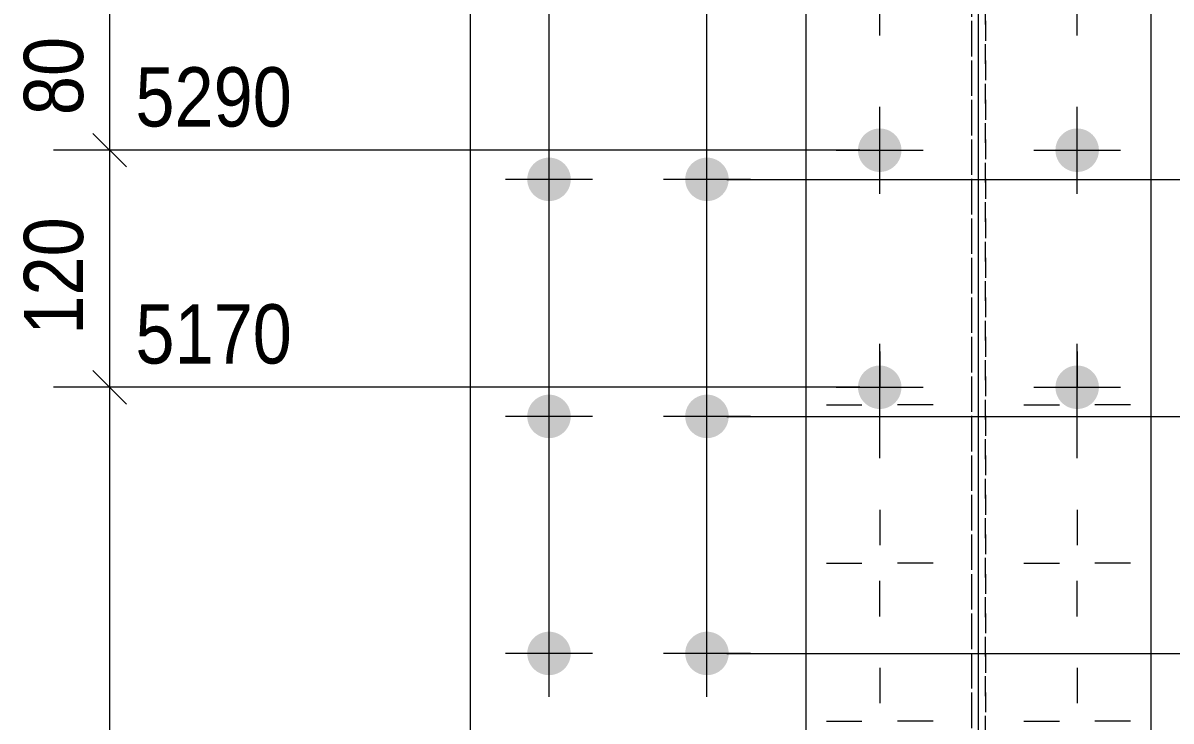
# Model space of a CAD drawing. Header units: millimetres. Extents: x 2 to 579, y 1 to 405.
# Drawn here: x 68.8 to 126.9, y 255.9 to 291.2 of the extents above; entities that cross this region are included whole.
import ezdxf

# ---------------------------------------------------------------- set-up
doc = ezdxf.new("R2010")
doc.units = ezdxf.units.MM
for name, pattern in [('XKITLINE00', [0]), ('XKITLINE01', [4, 1, -1, 1, -1]), ('XKITLINE03', [6, 3, -1, 1, -1])]:
    doc.linetypes.add(name, pattern=pattern)
for name, color, linetype, lineweight in [('Bolt', 3, 'Continuous', 0), ('Dimensions', 7, 'Continuous', 0), ('Part', 2, 'Continuous', 0)]:
    doc.layers.add(name, color=color, linetype=linetype, lineweight=lineweight)
doc.styles.add('ARIAL', font='ARIAL.TTF')

# ---------------------------------------------------------------- blocks, each defined once
blk = doc.blocks.new('*A18')
at = {"layer": 'Bolt', "color": 3, "linetype": 'XKITLINE00', "lineweight": 0}
for p, q in [((112.181, 274.56), (112.181, 272.762)), ((122.181, 274.56), (122.181, 272.762)), ((109.481, 271.86), (111.279, 271.86)), ((114.881, 271.86), (113.083, 271.86)), ((119.481, 271.86), (121.279, 271.86)), ((124.881, 271.86), (123.083, 271.86)), ((112.181, 269.16), (112.181, 270.958)), ((122.181, 269.16), (122.181, 270.958)), ((112.181, 266.56), (112.181, 264.762)), ((122.181, 266.56), (122.181, 264.762)), ((109.481, 263.86), (111.279, 263.86)), ((114.881, 263.86), (113.083, 263.86)), ((119.481, 263.86), (121.279, 263.86)), ((124.881, 263.86), (123.083, 263.86)), ((112.181, 261.16), (112.181, 262.958)), ((122.181, 261.16), (122.181, 262.958)), ((112.181, 258.56), (112.181, 256.762)), ((122.181, 258.56), (122.181, 256.762)), ((109.481, 255.86), (111.279, 255.86)), ((114.881, 255.86), (113.083, 255.86)), ((119.481, 255.86), (121.279, 255.86)), ((124.881, 255.86), (123.083, 255.86))]:
    blk.add_line(p, q, dxfattribs=at)
blk = doc.blocks.new('*A19')
at = {"layer": 'Bolt'}
for points in [[(111.082, 284.784), (111.083, 284.811), (111.084, 284.838), (111.087, 284.865), (111.089, 284.892), (111.093, 284.918), (111.097, 284.945), (111.102, 284.972), (111.108, 284.998), (111.114, 285.024), (111.121, 285.05), (111.129, 285.076), (111.137, 285.102), (111.146, 285.128), (111.155, 285.153), (111.165, 285.178), (111.176, 285.203), (111.187, 285.227), (111.199, 285.252), (111.211, 285.276), (111.224, 285.299), (111.238, 285.323), (111.252, 285.346), (111.267, 285.368), (111.282, 285.39), (111.298, 285.412), (111.314, 285.434), (111.331, 285.455), (111.348, 285.476), (111.366, 285.496), (111.385, 285.516), (111.403, 285.535), (111.423, 285.554), (111.443, 285.572), (111.463, 285.59), (111.483, 285.607), (111.504, 285.624), (111.526, 285.641), (111.548, 285.656), (111.57, 285.672), (111.593, 285.686), (111.616, 285.701), (111.639, 285.714), (111.663, 285.727), (111.687, 285.74), (111.711, 285.751), (111.735, 285.763), (111.76, 285.773), (111.785, 285.783), (111.811, 285.793), (111.836, 285.802), (111.862, 285.81), (111.888, 285.817), (111.914, 285.824), (111.94, 285.83), (111.967, 285.836), (111.993, 285.841), (112.02, 285.845), (112.047, 285.849), (112.073, 285.852), (112.1, 285.854), (112.127, 285.856), (112.154, 285.857), (112.181, 285.857), (112.208, 285.857), (112.235, 285.856), (112.262, 285.854), (112.289, 285.852), (112.316, 285.849), (112.343, 285.845), (112.369, 285.841), (112.396, 285.836), (112.422, 285.83), (112.448, 285.824), (112.475, 285.817), (112.501, 285.81), (112.526, 285.802), (112.552, 285.793), (112.577, 285.783), (112.602, 285.773), (112.627, 285.763), (112.652, 285.751), (112.676, 285.74), (112.7, 285.727), (112.723, 285.714), (112.747, 285.701), (112.77, 285.686), (112.792, 285.672), (112.815, 285.656), (112.836, 285.641), (112.858, 285.624), (112.879, 285.607), (112.9, 285.59), (112.92, 285.572), (112.94, 285.554), (112.959, 285.535), (112.978, 285.516), (112.996, 285.496), (113.014, 285.476), (113.032, 285.455), (113.048, 285.434), (113.065, 285.412), (113.081, 285.39), (113.096, 285.368), (113.111, 285.346), (113.125, 285.323), (113.138, 285.299), (113.151, 285.276), (113.164, 285.252), (113.176, 285.227), (113.187, 285.203), (113.197, 285.178), (113.208, 285.153), (113.217, 285.128), (113.226, 285.102), (113.234, 285.076), (113.241, 285.05), (113.248, 285.024), (113.254, 284.998), (113.26, 284.972), (113.265, 284.945), (113.269, 284.918), (113.273, 284.892), (113.276, 284.865), (113.278, 284.838), (113.28, 284.811), (113.281, 284.784), (113.281, 284.757), (113.281, 284.73), (113.28, 284.703), (113.278, 284.676), (113.276, 284.649), (113.273, 284.622), (113.269, 284.596), (113.265, 284.569), (113.26, 284.542), (113.254, 284.516), (113.248, 284.49), (113.241, 284.464), (113.234, 284.438), (113.226, 284.412), (113.217, 284.386), (113.208, 284.361), (113.197, 284.336), (113.187, 284.311), (113.176, 284.287), (113.164, 284.262), (113.151, 284.239), (113.138, 284.215), (113.125, 284.192), (113.111, 284.169), (113.096, 284.146), (113.081, 284.124), (113.065, 284.102), (113.048, 284.08), (113.032, 284.059), (113.014, 284.039), (112.996, 284.018), (112.978, 283.999), (112.959, 283.979), (112.94, 283.96), (112.92, 283.942), (112.9, 283.924), (112.879, 283.907), (112.858, 283.89), (112.836, 283.874), (112.815, 283.858), (112.792, 283.842), (112.77, 283.828), (112.747, 283.814), (112.723, 283.8), (112.7, 283.787), (112.676, 283.774), (112.652, 283.763), (112.627, 283.751), (112.602, 283.741), (112.577, 283.731), (112.552, 283.721), (112.526, 283.713), (112.501, 283.704), (112.475, 283.697), (112.448, 283.69), (112.422, 283.684), (112.396, 283.678), (112.369, 283.673), (112.343, 283.669), (112.316, 283.665), (112.289, 283.662), (112.262, 283.66), (112.235, 283.658), (112.208, 283.657), (112.181, 283.657), (112.154, 283.657), (112.127, 283.658), (112.1, 283.66), (112.073, 283.662), (112.047, 283.665), (112.02, 283.669), (111.993, 283.673), (111.967, 283.678), (111.94, 283.684), (111.914, 283.69), (111.888, 283.697), (111.862, 283.704), (111.836, 283.713), (111.811, 283.721), (111.785, 283.731), (111.76, 283.741), (111.735, 283.751), (111.711, 283.763), (111.687, 283.774), (111.663, 283.787), (111.639, 283.8), (111.616, 283.814), (111.593, 283.828), (111.57, 283.842), (111.548, 283.858), (111.526, 283.874), (111.504, 283.89), (111.483, 283.907), (111.463, 283.924), (111.443, 283.942), (111.423, 283.96), (111.403, 283.979), (111.385, 283.999), (111.366, 284.018), (111.348, 284.039), (111.331, 284.059), (111.314, 284.08), (111.298, 284.102), (111.282, 284.124), (111.267, 284.146), (111.252, 284.169), (111.238, 284.192), (111.224, 284.215), (111.211, 284.239), (111.199, 284.262), (111.187, 284.287), (111.176, 284.311), (111.165, 284.336), (111.155, 284.361), (111.146, 284.386), (111.137, 284.412), (111.129, 284.438), (111.121, 284.464), (111.114, 284.49), (111.108, 284.516), (111.102, 284.542), (111.097, 284.569), (111.093, 284.596), (111.089, 284.622), (111.087, 284.649), (111.084, 284.676), (111.083, 284.703), (111.082, 284.73), (111.081, 284.757)], [(121.082, 284.784), (121.083, 284.811), (121.084, 284.838), (121.087, 284.865), (121.089, 284.892), (121.093, 284.918), (121.097, 284.945), (121.102, 284.972), (121.108, 284.998), (121.114, 285.024), (121.121, 285.05), (121.129, 285.076), (121.137, 285.102), (121.146, 285.128), (121.155, 285.153), (121.165, 285.178), (121.176, 285.203), (121.187, 285.227), (121.199, 285.252), (121.211, 285.276), (121.224, 285.299), (121.238, 285.323), (121.252, 285.346), (121.267, 285.368), (121.282, 285.39), (121.298, 285.412), (121.314, 285.434), (121.331, 285.455), (121.348, 285.476), (121.366, 285.496), (121.385, 285.516), (121.403, 285.535), (121.423, 285.554), (121.443, 285.572), (121.463, 285.59), (121.483, 285.607), (121.504, 285.624), (121.526, 285.641), (121.548, 285.656), (121.57, 285.672), (121.593, 285.686), (121.616, 285.701), (121.639, 285.714), (121.663, 285.727), (121.687, 285.74), (121.711, 285.751), (121.735, 285.763), (121.76, 285.773), (121.785, 285.783), (121.811, 285.793), (121.836, 285.802), (121.862, 285.81), (121.888, 285.817), (121.914, 285.824), (121.94, 285.83), (121.967, 285.836), (121.993, 285.841), (122.02, 285.845), (122.047, 285.849), (122.073, 285.852), (122.1, 285.854), (122.127, 285.856), (122.154, 285.857), (122.181, 285.857), (122.208, 285.857), (122.235, 285.856), (122.262, 285.854), (122.289, 285.852), (122.316, 285.849), (122.343, 285.845), (122.369, 285.841), (122.396, 285.836), (122.422, 285.83), (122.448, 285.824), (122.475, 285.817), (122.501, 285.81), (122.526, 285.802), (122.552, 285.793), (122.577, 285.783), (122.602, 285.773), (122.627, 285.763), (122.652, 285.751), (122.676, 285.74), (122.7, 285.727), (122.723, 285.714), (122.747, 285.701), (122.77, 285.686), (122.792, 285.672), (122.815, 285.656), (122.836, 285.641), (122.858, 285.624), (122.879, 285.607), (122.9, 285.59), (122.92, 285.572), (122.94, 285.554), (122.959, 285.535), (122.978, 285.516), (122.996, 285.496), (123.014, 285.476), (123.032, 285.455), (123.048, 285.434), (123.065, 285.412), (123.081, 285.39), (123.096, 285.368), (123.111, 285.346), (123.125, 285.323), (123.138, 285.299), (123.151, 285.276), (123.164, 285.252), (123.176, 285.227), (123.187, 285.203), (123.197, 285.178), (123.208, 285.153), (123.217, 285.128), (123.226, 285.102), (123.234, 285.076), (123.241, 285.05), (123.248, 285.024), (123.254, 284.998), (123.26, 284.972), (123.265, 284.945), (123.269, 284.918), (123.273, 284.892), (123.276, 284.865), (123.278, 284.838), (123.28, 284.811), (123.281, 284.784), (123.281, 284.757), (123.281, 284.73), (123.28, 284.703), (123.278, 284.676), (123.276, 284.649), (123.273, 284.622), (123.269, 284.596), (123.265, 284.569), (123.26, 284.542), (123.254, 284.516), (123.248, 284.49), (123.241, 284.464), (123.234, 284.438), (123.226, 284.412), (123.217, 284.386), (123.208, 284.361), (123.197, 284.336), (123.187, 284.311), (123.176, 284.287), (123.164, 284.262), (123.151, 284.239), (123.138, 284.215), (123.125, 284.192), (123.111, 284.169), (123.096, 284.146), (123.081, 284.124), (123.065, 284.102), (123.048, 284.08), (123.032, 284.059), (123.014, 284.039), (122.996, 284.018), (122.978, 283.999), (122.959, 283.979), (122.94, 283.96), (122.92, 283.942), (122.9, 283.924), (122.879, 283.907), (122.858, 283.89), (122.836, 283.874), (122.815, 283.858), (122.792, 283.842), (122.77, 283.828), (122.747, 283.814), (122.723, 283.8), (122.7, 283.787), (122.676, 283.774), (122.652, 283.763), (122.627, 283.751), (122.602, 283.741), (122.577, 283.731), (122.552, 283.721), (122.526, 283.713), (122.501, 283.704), (122.475, 283.697), (122.448, 283.69), (122.422, 283.684), (122.396, 283.678), (122.369, 283.673), (122.343, 283.669), (122.316, 283.665), (122.289, 283.662), (122.262, 283.66), (122.235, 283.658), (122.208, 283.657), (122.181, 283.657), (122.154, 283.657), (122.127, 283.658), (122.1, 283.66), (122.073, 283.662), (122.047, 283.665), (122.02, 283.669), (121.993, 283.673), (121.967, 283.678), (121.94, 283.684), (121.914, 283.69), (121.888, 283.697), (121.862, 283.704), (121.836, 283.713), (121.811, 283.721), (121.785, 283.731), (121.76, 283.741), (121.735, 283.751), (121.711, 283.763), (121.687, 283.774), (121.663, 283.787), (121.639, 283.8), (121.616, 283.814), (121.593, 283.828), (121.57, 283.842), (121.548, 283.858), (121.526, 283.874), (121.504, 283.89), (121.483, 283.907), (121.463, 283.924), (121.443, 283.942), (121.423, 283.96), (121.403, 283.979), (121.385, 283.999), (121.366, 284.018), (121.348, 284.039), (121.331, 284.059), (121.314, 284.08), (121.298, 284.102), (121.282, 284.124), (121.267, 284.146), (121.252, 284.169), (121.238, 284.192), (121.224, 284.215), (121.211, 284.239), (121.199, 284.262), (121.187, 284.287), (121.176, 284.311), (121.165, 284.336), (121.155, 284.361), (121.146, 284.386), (121.137, 284.412), (121.129, 284.438), (121.121, 284.464), (121.114, 284.49), (121.108, 284.516), (121.102, 284.542), (121.097, 284.569), (121.093, 284.596), (121.089, 284.622), (121.087, 284.649), (121.084, 284.676), (121.083, 284.703), (121.082, 284.73), (121.081, 284.757)], [(111.082, 272.784), (111.083, 272.811), (111.084, 272.838), (111.087, 272.865), (111.089, 272.892), (111.093, 272.918), (111.097, 272.945), (111.102, 272.972), (111.108, 272.998), (111.114, 273.024), (111.121, 273.05), (111.129, 273.076), (111.137, 273.102), (111.146, 273.128), (111.155, 273.153), (111.165, 273.178), (111.176, 273.203), (111.187, 273.227), (111.199, 273.252), (111.211, 273.276), (111.224, 273.299), (111.238, 273.323), (111.252, 273.346), (111.267, 273.368), (111.282, 273.39), (111.298, 273.412), (111.314, 273.434), (111.331, 273.455), (111.348, 273.476), (111.366, 273.496), (111.385, 273.516), (111.403, 273.535), (111.423, 273.554), (111.443, 273.572), (111.463, 273.59), (111.483, 273.607), (111.504, 273.624), (111.526, 273.641), (111.548, 273.656), (111.57, 273.672), (111.593, 273.686), (111.616, 273.701), (111.639, 273.714), (111.663, 273.727), (111.687, 273.74), (111.711, 273.751), (111.735, 273.763), (111.76, 273.773), (111.785, 273.783), (111.811, 273.793), (111.836, 273.802), (111.862, 273.81), (111.888, 273.817), (111.914, 273.824), (111.94, 273.83), (111.967, 273.836), (111.993, 273.841), (112.02, 273.845), (112.047, 273.849), (112.073, 273.852), (112.1, 273.854), (112.127, 273.856), (112.154, 273.857), (112.181, 273.857), (112.208, 273.857), (112.235, 273.856), (112.262, 273.854), (112.289, 273.852), (112.316, 273.849), (112.343, 273.845), (112.369, 273.841), (112.396, 273.836), (112.422, 273.83), (112.448, 273.824), (112.475, 273.817), (112.501, 273.81), (112.526, 273.802), (112.552, 273.793), (112.577, 273.783), (112.602, 273.773), (112.627, 273.763), (112.652, 273.751), (112.676, 273.74), (112.7, 273.727), (112.723, 273.714), (112.747, 273.701), (112.77, 273.686), (112.792, 273.672), (112.815, 273.656), (112.836, 273.641), (112.858, 273.624), (112.879, 273.607), (112.9, 273.59), (112.92, 273.572), (112.94, 273.554), (112.959, 273.535), (112.978, 273.516), (112.996, 273.496), (113.014, 273.476), (113.032, 273.455), (113.048, 273.434), (113.065, 273.412), (113.081, 273.39), (113.096, 273.368), (113.111, 273.346), (113.125, 273.323), (113.138, 273.299), (113.151, 273.276), (113.164, 273.252), (113.176, 273.227), (113.187, 273.203), (113.197, 273.178), (113.208, 273.153), (113.217, 273.128), (113.226, 273.102), (113.234, 273.076), (113.241, 273.05), (113.248, 273.024), (113.254, 272.998), (113.26, 272.972), (113.265, 272.945), (113.269, 272.918), (113.273, 272.892), (113.276, 272.865), (113.278, 272.838), (113.28, 272.811), (113.281, 272.784), (113.281, 272.757), (113.281, 272.73), (113.28, 272.703), (113.278, 272.676), (113.276, 272.649), (113.273, 272.622), (113.269, 272.596), (113.265, 272.569), (113.26, 272.542), (113.254, 272.516), (113.248, 272.49), (113.241, 272.464), (113.234, 272.438), (113.226, 272.412), (113.217, 272.386), (113.208, 272.361), (113.197, 272.336), (113.187, 272.311), (113.176, 272.287), (113.164, 272.262), (113.151, 272.239), (113.138, 272.215), (113.125, 272.192), (113.111, 272.169), (113.096, 272.146), (113.081, 272.124), (113.065, 272.102), (113.048, 272.08), (113.032, 272.059), (113.014, 272.039), (112.996, 272.018), (112.978, 271.999), (112.959, 271.979), (112.94, 271.96), (112.92, 271.942), (112.9, 271.924), (112.879, 271.907), (112.858, 271.89), (112.836, 271.874), (112.815, 271.858), (112.792, 271.842), (112.77, 271.828), (112.747, 271.814), (112.723, 271.8), (112.7, 271.787), (112.676, 271.774), (112.652, 271.763), (112.627, 271.751), (112.602, 271.741), (112.577, 271.731), (112.552, 271.721), (112.526, 271.713), (112.501, 271.704), (112.475, 271.697), (112.448, 271.69), (112.422, 271.684), (112.396, 271.678), (112.369, 271.673), (112.343, 271.669), (112.316, 271.665), (112.289, 271.662), (112.262, 271.66), (112.235, 271.658), (112.208, 271.657), (112.181, 271.657), (112.154, 271.657), (112.127, 271.658), (112.1, 271.66), (112.073, 271.662), (112.047, 271.665), (112.02, 271.669), (111.993, 271.673), (111.967, 271.678), (111.94, 271.684), (111.914, 271.69), (111.888, 271.697), (111.862, 271.704), (111.836, 271.713), (111.811, 271.721), (111.785, 271.731), (111.76, 271.741), (111.735, 271.751), (111.711, 271.763), (111.687, 271.774), (111.663, 271.787), (111.639, 271.8), (111.616, 271.814), (111.593, 271.828), (111.57, 271.842), (111.548, 271.858), (111.526, 271.874), (111.504, 271.89), (111.483, 271.907), (111.463, 271.924), (111.443, 271.942), (111.423, 271.96), (111.403, 271.979), (111.385, 271.999), (111.366, 272.018), (111.348, 272.039), (111.331, 272.059), (111.314, 272.08), (111.298, 272.102), (111.282, 272.124), (111.267, 272.146), (111.252, 272.169), (111.238, 272.192), (111.224, 272.215), (111.211, 272.239), (111.199, 272.262), (111.187, 272.287), (111.176, 272.311), (111.165, 272.336), (111.155, 272.361), (111.146, 272.386), (111.137, 272.412), (111.129, 272.438), (111.121, 272.464), (111.114, 272.49), (111.108, 272.516), (111.102, 272.542), (111.097, 272.569), (111.093, 272.596), (111.089, 272.622), (111.087, 272.649), (111.084, 272.676), (111.083, 272.703), (111.082, 272.73), (111.081, 272.757)], [(121.082, 272.784), (121.083, 272.811), (121.084, 272.838), (121.087, 272.865), (121.089, 272.892), (121.093, 272.918), (121.097, 272.945), (121.102, 272.972), (121.108, 272.998), (121.114, 273.024), (121.121, 273.05), (121.129, 273.076), (121.137, 273.102), (121.146, 273.128), (121.155, 273.153), (121.165, 273.178), (121.176, 273.203), (121.187, 273.227), (121.199, 273.252), (121.211, 273.276), (121.224, 273.299), (121.238, 273.323), (121.252, 273.346), (121.267, 273.368), (121.282, 273.39), (121.298, 273.412), (121.314, 273.434), (121.331, 273.455), (121.348, 273.476), (121.366, 273.496), (121.385, 273.516), (121.403, 273.535), (121.423, 273.554), (121.443, 273.572), (121.463, 273.59), (121.483, 273.607), (121.504, 273.624), (121.526, 273.641), (121.548, 273.656), (121.57, 273.672), (121.593, 273.686), (121.616, 273.701), (121.639, 273.714), (121.663, 273.727), (121.687, 273.74), (121.711, 273.751), (121.735, 273.763), (121.76, 273.773), (121.785, 273.783), (121.811, 273.793), (121.836, 273.802), (121.862, 273.81), (121.888, 273.817), (121.914, 273.824), (121.94, 273.83), (121.967, 273.836), (121.993, 273.841), (122.02, 273.845), (122.047, 273.849), (122.073, 273.852), (122.1, 273.854), (122.127, 273.856), (122.154, 273.857), (122.181, 273.857), (122.208, 273.857), (122.235, 273.856), (122.262, 273.854), (122.289, 273.852), (122.316, 273.849), (122.343, 273.845), (122.369, 273.841), (122.396, 273.836), (122.422, 273.83), (122.448, 273.824), (122.475, 273.817), (122.501, 273.81), (122.526, 273.802), (122.552, 273.793), (122.577, 273.783), (122.602, 273.773), (122.627, 273.763), (122.652, 273.751), (122.676, 273.74), (122.7, 273.727), (122.723, 273.714), (122.747, 273.701), (122.77, 273.686), (122.792, 273.672), (122.815, 273.656), (122.836, 273.641), (122.858, 273.624), (122.879, 273.607), (122.9, 273.59), (122.92, 273.572), (122.94, 273.554), (122.959, 273.535), (122.978, 273.516), (122.996, 273.496), (123.014, 273.476), (123.032, 273.455), (123.048, 273.434), (123.065, 273.412), (123.081, 273.39), (123.096, 273.368), (123.111, 273.346), (123.125, 273.323), (123.138, 273.299), (123.151, 273.276), (123.164, 273.252), (123.176, 273.227), (123.187, 273.203), (123.197, 273.178), (123.208, 273.153), (123.217, 273.128), (123.226, 273.102), (123.234, 273.076), (123.241, 273.05), (123.248, 273.024), (123.254, 272.998), (123.26, 272.972), (123.265, 272.945), (123.269, 272.918), (123.273, 272.892), (123.276, 272.865), (123.278, 272.838), (123.28, 272.811), (123.281, 272.784), (123.281, 272.757), (123.281, 272.73), (123.28, 272.703), (123.278, 272.676), (123.276, 272.649), (123.273, 272.622), (123.269, 272.596), (123.265, 272.569), (123.26, 272.542), (123.254, 272.516), (123.248, 272.49), (123.241, 272.464), (123.234, 272.438), (123.226, 272.412), (123.217, 272.386), (123.208, 272.361), (123.197, 272.336), (123.187, 272.311), (123.176, 272.287), (123.164, 272.262), (123.151, 272.239), (123.138, 272.215), (123.125, 272.192), (123.111, 272.169), (123.096, 272.146), (123.081, 272.124), (123.065, 272.102), (123.048, 272.08), (123.032, 272.059), (123.014, 272.039), (122.996, 272.018), (122.978, 271.999), (122.959, 271.979), (122.94, 271.96), (122.92, 271.942), (122.9, 271.924), (122.879, 271.907), (122.858, 271.89), (122.836, 271.874), (122.815, 271.858), (122.792, 271.842), (122.77, 271.828), (122.747, 271.814), (122.723, 271.8), (122.7, 271.787), (122.676, 271.774), (122.652, 271.763), (122.627, 271.751), (122.602, 271.741), (122.577, 271.731), (122.552, 271.721), (122.526, 271.713), (122.501, 271.704), (122.475, 271.697), (122.448, 271.69), (122.422, 271.684), (122.396, 271.678), (122.369, 271.673), (122.343, 271.669), (122.316, 271.665), (122.289, 271.662), (122.262, 271.66), (122.235, 271.658), (122.208, 271.657), (122.181, 271.657), (122.154, 271.657), (122.127, 271.658), (122.1, 271.66), (122.073, 271.662), (122.047, 271.665), (122.02, 271.669), (121.993, 271.673), (121.967, 271.678), (121.94, 271.684), (121.914, 271.69), (121.888, 271.697), (121.862, 271.704), (121.836, 271.713), (121.811, 271.721), (121.785, 271.731), (121.76, 271.741), (121.735, 271.751), (121.711, 271.763), (121.687, 271.774), (121.663, 271.787), (121.639, 271.8), (121.616, 271.814), (121.593, 271.828), (121.57, 271.842), (121.548, 271.858), (121.526, 271.874), (121.504, 271.89), (121.483, 271.907), (121.463, 271.924), (121.443, 271.942), (121.423, 271.96), (121.403, 271.979), (121.385, 271.999), (121.366, 272.018), (121.348, 272.039), (121.331, 272.059), (121.314, 272.08), (121.298, 272.102), (121.282, 272.124), (121.267, 272.146), (121.252, 272.169), (121.238, 272.192), (121.224, 272.215), (121.211, 272.239), (121.199, 272.262), (121.187, 272.287), (121.176, 272.311), (121.165, 272.336), (121.155, 272.361), (121.146, 272.386), (121.137, 272.412), (121.129, 272.438), (121.121, 272.464), (121.114, 272.49), (121.108, 272.516), (121.102, 272.542), (121.097, 272.569), (121.093, 272.596), (121.089, 272.622), (121.087, 272.649), (121.084, 272.676), (121.083, 272.703), (121.082, 272.73), (121.081, 272.757)]]:
    blk.add_hatch(color=3, dxfattribs=at).paths.add_polyline_path(points, flags=17)
at = {"layer": 'Bolt', "color": 3, "linetype": 'XKITLINE00', "lineweight": 0}
for p, q in [((112.181, 290.557), (112.181, 294.957)), ((122.181, 290.557), (122.181, 294.957)), ((112.181, 282.557), (112.181, 286.957)), ((122.181, 282.557), (122.181, 286.957)), ((109.981, 284.757), (114.381, 284.757)), ((119.981, 284.757), (124.381, 284.757)), ((112.181, 270.557), (112.181, 274.957)), ((122.181, 270.557), (122.181, 274.957)), ((109.981, 272.757), (114.381, 272.757)), ((119.981, 272.757), (124.381, 272.757))]:
    blk.add_line(p, q, dxfattribs=at)
blk = doc.blocks.new('*A21')
at = {"layer": 'Bolt'}
for points in [[(94.331, 283.309), (94.332, 283.336), (94.334, 283.363), (94.336, 283.39), (94.339, 283.417), (94.342, 283.444), (94.347, 283.47), (94.352, 283.497), (94.357, 283.523), (94.364, 283.549), (94.37, 283.576), (94.378, 283.602), (94.386, 283.627), (94.395, 283.653), (94.404, 283.678), (94.414, 283.703), (94.425, 283.728), (94.436, 283.753), (94.448, 283.777), (94.46, 283.801), (94.473, 283.824), (94.487, 283.848), (94.501, 283.871), (94.516, 283.893), (94.531, 283.916), (94.547, 283.937), (94.563, 283.959), (94.58, 283.98), (94.598, 284.001), (94.615, 284.021), (94.634, 284.041), (94.653, 284.06), (94.672, 284.079), (94.692, 284.097), (94.712, 284.115), (94.733, 284.133), (94.754, 284.149), (94.775, 284.166), (94.797, 284.182), (94.819, 284.197), (94.842, 284.212), (94.865, 284.226), (94.888, 284.239), (94.912, 284.252), (94.936, 284.265), (94.96, 284.277), (94.985, 284.288), (95.01, 284.298), (95.035, 284.308), (95.06, 284.318), (95.085, 284.327), (95.111, 284.335), (95.137, 284.342), (95.163, 284.349), (95.19, 284.355), (95.216, 284.361), (95.242, 284.366), (95.269, 284.37), (95.296, 284.374), (95.323, 284.377), (95.35, 284.379), (95.377, 284.381), (95.404, 284.382), (95.431, 284.382), (95.458, 284.382), (95.485, 284.381), (95.511, 284.379), (95.538, 284.377), (95.565, 284.374), (95.592, 284.37), (95.619, 284.366), (95.645, 284.361), (95.672, 284.355), (95.698, 284.349), (95.724, 284.342), (95.75, 284.335), (95.776, 284.327), (95.801, 284.318), (95.826, 284.308), (95.851, 284.298), (95.876, 284.288), (95.901, 284.277), (95.925, 284.265), (95.949, 284.252), (95.973, 284.239), (95.996, 284.226), (96.019, 284.212), (96.042, 284.197), (96.064, 284.182), (96.086, 284.166), (96.107, 284.149), (96.128, 284.133), (96.149, 284.115), (96.169, 284.097), (96.189, 284.079), (96.208, 284.06), (96.227, 284.041), (96.246, 284.021), (96.263, 284.001), (96.281, 283.98), (96.298, 283.959), (96.314, 283.937), (96.33, 283.916), (96.345, 283.893), (96.36, 283.871), (96.374, 283.848), (96.388, 283.824), (96.401, 283.801), (96.413, 283.777), (96.425, 283.753), (96.436, 283.728), (96.447, 283.703), (96.457, 283.678), (96.466, 283.653), (96.475, 283.627), (96.483, 283.602), (96.491, 283.576), (96.498, 283.549), (96.504, 283.523), (96.509, 283.497), (96.514, 283.47), (96.519, 283.444), (96.522, 283.417), (96.525, 283.39), (96.528, 283.363), (96.529, 283.336), (96.53, 283.309), (96.531, 283.282), (96.53, 283.255), (96.529, 283.228), (96.528, 283.201), (96.525, 283.174), (96.522, 283.148), (96.519, 283.121), (96.514, 283.094), (96.509, 283.068), (96.504, 283.041), (96.498, 283.015), (96.491, 282.989), (96.483, 282.963), (96.475, 282.937), (96.466, 282.912), (96.457, 282.886), (96.447, 282.861), (96.436, 282.836), (96.425, 282.812), (96.413, 282.788), (96.401, 282.764), (96.388, 282.74), (96.374, 282.717), (96.36, 282.694), (96.345, 282.671), (96.33, 282.649), (96.314, 282.627), (96.298, 282.605), (96.281, 282.584), (96.263, 282.564), (96.246, 282.543), (96.227, 282.524), (96.208, 282.504), (96.189, 282.486), (96.169, 282.467), (96.149, 282.449), (96.128, 282.432), (96.107, 282.415), (96.086, 282.399), (96.064, 282.383), (96.042, 282.368), (96.019, 282.353), (95.996, 282.339), (95.973, 282.325), (95.949, 282.312), (95.925, 282.3), (95.901, 282.288), (95.876, 282.277), (95.851, 282.266), (95.826, 282.256), (95.801, 282.246), (95.776, 282.238), (95.75, 282.23), (95.724, 282.222), (95.698, 282.215), (95.672, 282.209), (95.645, 282.203), (95.619, 282.198), (95.592, 282.194), (95.565, 282.19), (95.538, 282.187), (95.511, 282.185), (95.485, 282.184), (95.458, 282.183), (95.431, 282.182), (95.404, 282.183), (95.377, 282.184), (95.35, 282.185), (95.323, 282.187), (95.296, 282.19), (95.269, 282.194), (95.242, 282.198), (95.216, 282.203), (95.19, 282.209), (95.163, 282.215), (95.137, 282.222), (95.111, 282.23), (95.085, 282.238), (95.06, 282.246), (95.035, 282.256), (95.01, 282.266), (94.985, 282.277), (94.96, 282.288), (94.936, 282.3), (94.912, 282.312), (94.888, 282.325), (94.865, 282.339), (94.842, 282.353), (94.819, 282.368), (94.797, 282.383), (94.775, 282.399), (94.754, 282.415), (94.733, 282.432), (94.712, 282.449), (94.692, 282.467), (94.672, 282.486), (94.653, 282.504), (94.634, 282.524), (94.615, 282.543), (94.598, 282.564), (94.58, 282.584), (94.563, 282.605), (94.547, 282.627), (94.531, 282.649), (94.516, 282.671), (94.501, 282.694), (94.487, 282.717), (94.473, 282.74), (94.46, 282.764), (94.448, 282.788), (94.436, 282.812), (94.425, 282.836), (94.414, 282.861), (94.404, 282.886), (94.395, 282.912), (94.386, 282.937), (94.378, 282.963), (94.37, 282.989), (94.364, 283.015), (94.357, 283.041), (94.352, 283.068), (94.347, 283.094), (94.342, 283.121), (94.339, 283.148), (94.336, 283.174), (94.334, 283.201), (94.332, 283.228), (94.331, 283.255), (94.331, 283.282)], [(102.331, 283.309), (102.332, 283.336), (102.334, 283.363), (102.336, 283.39), (102.339, 283.417), (102.342, 283.444), (102.347, 283.47), (102.352, 283.497), (102.357, 283.523), (102.364, 283.549), (102.37, 283.576), (102.378, 283.602), (102.386, 283.627), (102.395, 283.653), (102.404, 283.678), (102.414, 283.703), (102.425, 283.728), (102.436, 283.753), (102.448, 283.777), (102.46, 283.801), (102.473, 283.824), (102.487, 283.848), (102.501, 283.871), (102.516, 283.893), (102.531, 283.916), (102.547, 283.937), (102.563, 283.959), (102.58, 283.98), (102.598, 284.001), (102.615, 284.021), (102.634, 284.041), (102.653, 284.06), (102.672, 284.079), (102.692, 284.097), (102.712, 284.115), (102.733, 284.133), (102.754, 284.149), (102.775, 284.166), (102.797, 284.182), (102.819, 284.197), (102.842, 284.212), (102.865, 284.226), (102.888, 284.239), (102.912, 284.252), (102.936, 284.265), (102.96, 284.277), (102.985, 284.288), (103.01, 284.298), (103.035, 284.308), (103.06, 284.318), (103.085, 284.327), (103.111, 284.335), (103.137, 284.342), (103.163, 284.349), (103.19, 284.355), (103.216, 284.361), (103.242, 284.366), (103.269, 284.37), (103.296, 284.374), (103.323, 284.377), (103.35, 284.379), (103.377, 284.381), (103.404, 284.382), (103.431, 284.382), (103.458, 284.382), (103.485, 284.381), (103.511, 284.379), (103.538, 284.377), (103.565, 284.374), (103.592, 284.37), (103.619, 284.366), (103.645, 284.361), (103.672, 284.355), (103.698, 284.349), (103.724, 284.342), (103.75, 284.335), (103.776, 284.327), (103.801, 284.318), (103.826, 284.308), (103.851, 284.298), (103.876, 284.288), (103.901, 284.277), (103.925, 284.265), (103.949, 284.252), (103.973, 284.239), (103.996, 284.226), (104.019, 284.212), (104.042, 284.197), (104.064, 284.182), (104.086, 284.166), (104.107, 284.149), (104.128, 284.133), (104.149, 284.115), (104.169, 284.097), (104.189, 284.079), (104.208, 284.06), (104.227, 284.041), (104.246, 284.021), (104.263, 284.001), (104.281, 283.98), (104.298, 283.959), (104.314, 283.937), (104.33, 283.916), (104.345, 283.893), (104.36, 283.871), (104.374, 283.848), (104.388, 283.824), (104.401, 283.801), (104.413, 283.777), (104.425, 283.753), (104.436, 283.728), (104.447, 283.703), (104.457, 283.678), (104.466, 283.653), (104.475, 283.627), (104.483, 283.602), (104.491, 283.576), (104.498, 283.549), (104.504, 283.523), (104.509, 283.497), (104.514, 283.47), (104.519, 283.444), (104.522, 283.417), (104.525, 283.39), (104.528, 283.363), (104.529, 283.336), (104.53, 283.309), (104.531, 283.282), (104.53, 283.255), (104.529, 283.228), (104.528, 283.201), (104.525, 283.174), (104.522, 283.148), (104.519, 283.121), (104.514, 283.094), (104.509, 283.068), (104.504, 283.041), (104.498, 283.015), (104.491, 282.989), (104.483, 282.963), (104.475, 282.937), (104.466, 282.912), (104.457, 282.886), (104.447, 282.861), (104.436, 282.836), (104.425, 282.812), (104.413, 282.788), (104.401, 282.764), (104.388, 282.74), (104.374, 282.717), (104.36, 282.694), (104.345, 282.671), (104.33, 282.649), (104.314, 282.627), (104.298, 282.605), (104.281, 282.584), (104.263, 282.564), (104.246, 282.543), (104.227, 282.524), (104.208, 282.504), (104.189, 282.486), (104.169, 282.467), (104.149, 282.449), (104.128, 282.432), (104.107, 282.415), (104.086, 282.399), (104.064, 282.383), (104.042, 282.368), (104.019, 282.353), (103.996, 282.339), (103.973, 282.325), (103.949, 282.312), (103.925, 282.3), (103.901, 282.288), (103.876, 282.277), (103.851, 282.266), (103.826, 282.256), (103.801, 282.246), (103.776, 282.238), (103.75, 282.23), (103.724, 282.222), (103.698, 282.215), (103.672, 282.209), (103.645, 282.203), (103.619, 282.198), (103.592, 282.194), (103.565, 282.19), (103.538, 282.187), (103.511, 282.185), (103.485, 282.184), (103.458, 282.183), (103.431, 282.182), (103.404, 282.183), (103.377, 282.184), (103.35, 282.185), (103.323, 282.187), (103.296, 282.19), (103.269, 282.194), (103.242, 282.198), (103.216, 282.203), (103.19, 282.209), (103.163, 282.215), (103.137, 282.222), (103.111, 282.23), (103.085, 282.238), (103.06, 282.246), (103.035, 282.256), (103.01, 282.266), (102.985, 282.277), (102.96, 282.288), (102.936, 282.3), (102.912, 282.312), (102.888, 282.325), (102.865, 282.339), (102.842, 282.353), (102.819, 282.368), (102.797, 282.383), (102.775, 282.399), (102.754, 282.415), (102.733, 282.432), (102.712, 282.449), (102.692, 282.467), (102.672, 282.486), (102.653, 282.504), (102.634, 282.524), (102.615, 282.543), (102.598, 282.564), (102.58, 282.584), (102.563, 282.605), (102.547, 282.627), (102.531, 282.649), (102.516, 282.671), (102.501, 282.694), (102.487, 282.717), (102.473, 282.74), (102.46, 282.764), (102.448, 282.788), (102.436, 282.812), (102.425, 282.836), (102.414, 282.861), (102.404, 282.886), (102.395, 282.912), (102.386, 282.937), (102.378, 282.963), (102.37, 282.989), (102.364, 283.015), (102.357, 283.041), (102.352, 283.068), (102.347, 283.094), (102.342, 283.121), (102.339, 283.148), (102.336, 283.174), (102.334, 283.201), (102.332, 283.228), (102.331, 283.255), (102.331, 283.282)], [(94.331, 271.309), (94.332, 271.336), (94.334, 271.363), (94.336, 271.39), (94.339, 271.417), (94.342, 271.444), (94.347, 271.47), (94.352, 271.497), (94.357, 271.523), (94.364, 271.549), (94.37, 271.576), (94.378, 271.602), (94.386, 271.627), (94.395, 271.653), (94.404, 271.678), (94.414, 271.703), (94.425, 271.728), (94.436, 271.753), (94.448, 271.777), (94.46, 271.801), (94.473, 271.824), (94.487, 271.848), (94.501, 271.871), (94.516, 271.893), (94.531, 271.916), (94.547, 271.937), (94.563, 271.959), (94.58, 271.98), (94.598, 272.001), (94.615, 272.021), (94.634, 272.041), (94.653, 272.06), (94.672, 272.079), (94.692, 272.097), (94.712, 272.115), (94.733, 272.133), (94.754, 272.149), (94.775, 272.166), (94.797, 272.182), (94.819, 272.197), (94.842, 272.212), (94.865, 272.226), (94.888, 272.239), (94.912, 272.252), (94.936, 272.265), (94.96, 272.277), (94.985, 272.288), (95.01, 272.298), (95.035, 272.308), (95.06, 272.318), (95.085, 272.327), (95.111, 272.335), (95.137, 272.342), (95.163, 272.349), (95.19, 272.355), (95.216, 272.361), (95.242, 272.366), (95.269, 272.37), (95.296, 272.374), (95.323, 272.377), (95.35, 272.379), (95.377, 272.381), (95.404, 272.382), (95.431, 272.382), (95.458, 272.382), (95.485, 272.381), (95.511, 272.379), (95.538, 272.377), (95.565, 272.374), (95.592, 272.37), (95.619, 272.366), (95.645, 272.361), (95.672, 272.355), (95.698, 272.349), (95.724, 272.342), (95.75, 272.335), (95.776, 272.327), (95.801, 272.318), (95.826, 272.308), (95.851, 272.298), (95.876, 272.288), (95.901, 272.277), (95.925, 272.265), (95.949, 272.252), (95.973, 272.239), (95.996, 272.226), (96.019, 272.212), (96.042, 272.197), (96.064, 272.182), (96.086, 272.166), (96.107, 272.149), (96.128, 272.133), (96.149, 272.115), (96.169, 272.097), (96.189, 272.079), (96.208, 272.06), (96.227, 272.041), (96.246, 272.021), (96.263, 272.001), (96.281, 271.98), (96.298, 271.959), (96.314, 271.937), (96.33, 271.916), (96.345, 271.893), (96.36, 271.871), (96.374, 271.848), (96.388, 271.824), (96.401, 271.801), (96.413, 271.777), (96.425, 271.753), (96.436, 271.728), (96.447, 271.703), (96.457, 271.678), (96.466, 271.653), (96.475, 271.627), (96.483, 271.602), (96.491, 271.576), (96.498, 271.549), (96.504, 271.523), (96.509, 271.497), (96.514, 271.47), (96.519, 271.444), (96.522, 271.417), (96.525, 271.39), (96.528, 271.363), (96.529, 271.336), (96.53, 271.309), (96.531, 271.282), (96.53, 271.255), (96.529, 271.228), (96.528, 271.201), (96.525, 271.174), (96.522, 271.148), (96.519, 271.121), (96.514, 271.094), (96.509, 271.068), (96.504, 271.041), (96.498, 271.015), (96.491, 270.989), (96.483, 270.963), (96.475, 270.937), (96.466, 270.912), (96.457, 270.886), (96.447, 270.861), (96.436, 270.836), (96.425, 270.812), (96.413, 270.788), (96.401, 270.764), (96.388, 270.74), (96.374, 270.717), (96.36, 270.694), (96.345, 270.671), (96.33, 270.649), (96.314, 270.627), (96.298, 270.605), (96.281, 270.584), (96.263, 270.564), (96.246, 270.543), (96.227, 270.524), (96.208, 270.504), (96.189, 270.486), (96.169, 270.467), (96.149, 270.449), (96.128, 270.432), (96.107, 270.415), (96.086, 270.399), (96.064, 270.383), (96.042, 270.368), (96.019, 270.353), (95.996, 270.339), (95.973, 270.325), (95.949, 270.312), (95.925, 270.3), (95.901, 270.288), (95.876, 270.277), (95.851, 270.266), (95.826, 270.256), (95.801, 270.246), (95.776, 270.238), (95.75, 270.23), (95.724, 270.222), (95.698, 270.215), (95.672, 270.209), (95.645, 270.203), (95.619, 270.198), (95.592, 270.194), (95.565, 270.19), (95.538, 270.187), (95.511, 270.185), (95.485, 270.184), (95.458, 270.183), (95.431, 270.182), (95.404, 270.183), (95.377, 270.184), (95.35, 270.185), (95.323, 270.187), (95.296, 270.19), (95.269, 270.194), (95.242, 270.198), (95.216, 270.203), (95.19, 270.209), (95.163, 270.215), (95.137, 270.222), (95.111, 270.23), (95.085, 270.238), (95.06, 270.246), (95.035, 270.256), (95.01, 270.266), (94.985, 270.277), (94.96, 270.288), (94.936, 270.3), (94.912, 270.312), (94.888, 270.325), (94.865, 270.339), (94.842, 270.353), (94.819, 270.368), (94.797, 270.383), (94.775, 270.399), (94.754, 270.415), (94.733, 270.432), (94.712, 270.449), (94.692, 270.467), (94.672, 270.486), (94.653, 270.504), (94.634, 270.524), (94.615, 270.543), (94.598, 270.564), (94.58, 270.584), (94.563, 270.605), (94.547, 270.627), (94.531, 270.649), (94.516, 270.671), (94.501, 270.694), (94.487, 270.717), (94.473, 270.74), (94.46, 270.764), (94.448, 270.788), (94.436, 270.812), (94.425, 270.836), (94.414, 270.861), (94.404, 270.886), (94.395, 270.912), (94.386, 270.937), (94.378, 270.963), (94.37, 270.989), (94.364, 271.015), (94.357, 271.041), (94.352, 271.068), (94.347, 271.094), (94.342, 271.121), (94.339, 271.148), (94.336, 271.174), (94.334, 271.201), (94.332, 271.228), (94.331, 271.255), (94.331, 271.282)], [(102.331, 271.309), (102.332, 271.336), (102.334, 271.363), (102.336, 271.39), (102.339, 271.417), (102.342, 271.444), (102.347, 271.47), (102.352, 271.497), (102.357, 271.523), (102.364, 271.549), (102.37, 271.576), (102.378, 271.602), (102.386, 271.627), (102.395, 271.653), (102.404, 271.678), (102.414, 271.703), (102.425, 271.728), (102.436, 271.753), (102.448, 271.777), (102.46, 271.801), (102.473, 271.824), (102.487, 271.848), (102.501, 271.871), (102.516, 271.893), (102.531, 271.916), (102.547, 271.937), (102.563, 271.959), (102.58, 271.98), (102.598, 272.001), (102.615, 272.021), (102.634, 272.041), (102.653, 272.06), (102.672, 272.079), (102.692, 272.097), (102.712, 272.115), (102.733, 272.133), (102.754, 272.149), (102.775, 272.166), (102.797, 272.182), (102.819, 272.197), (102.842, 272.212), (102.865, 272.226), (102.888, 272.239), (102.912, 272.252), (102.936, 272.265), (102.96, 272.277), (102.985, 272.288), (103.01, 272.298), (103.035, 272.308), (103.06, 272.318), (103.085, 272.327), (103.111, 272.335), (103.137, 272.342), (103.163, 272.349), (103.19, 272.355), (103.216, 272.361), (103.242, 272.366), (103.269, 272.37), (103.296, 272.374), (103.323, 272.377), (103.35, 272.379), (103.377, 272.381), (103.404, 272.382), (103.431, 272.382), (103.458, 272.382), (103.485, 272.381), (103.511, 272.379), (103.538, 272.377), (103.565, 272.374), (103.592, 272.37), (103.619, 272.366), (103.645, 272.361), (103.672, 272.355), (103.698, 272.349), (103.724, 272.342), (103.75, 272.335), (103.776, 272.327), (103.801, 272.318), (103.826, 272.308), (103.851, 272.298), (103.876, 272.288), (103.901, 272.277), (103.925, 272.265), (103.949, 272.252), (103.973, 272.239), (103.996, 272.226), (104.019, 272.212), (104.042, 272.197), (104.064, 272.182), (104.086, 272.166), (104.107, 272.149), (104.128, 272.133), (104.149, 272.115), (104.169, 272.097), (104.189, 272.079), (104.208, 272.06), (104.227, 272.041), (104.246, 272.021), (104.263, 272.001), (104.281, 271.98), (104.298, 271.959), (104.314, 271.937), (104.33, 271.916), (104.345, 271.893), (104.36, 271.871), (104.374, 271.848), (104.388, 271.824), (104.401, 271.801), (104.413, 271.777), (104.425, 271.753), (104.436, 271.728), (104.447, 271.703), (104.457, 271.678), (104.466, 271.653), (104.475, 271.627), (104.483, 271.602), (104.491, 271.576), (104.498, 271.549), (104.504, 271.523), (104.509, 271.497), (104.514, 271.47), (104.519, 271.444), (104.522, 271.417), (104.525, 271.39), (104.528, 271.363), (104.529, 271.336), (104.53, 271.309), (104.531, 271.282), (104.53, 271.255), (104.529, 271.228), (104.528, 271.201), (104.525, 271.174), (104.522, 271.148), (104.519, 271.121), (104.514, 271.094), (104.509, 271.068), (104.504, 271.041), (104.498, 271.015), (104.491, 270.989), (104.483, 270.963), (104.475, 270.937), (104.466, 270.912), (104.457, 270.886), (104.447, 270.861), (104.436, 270.836), (104.425, 270.812), (104.413, 270.788), (104.401, 270.764), (104.388, 270.74), (104.374, 270.717), (104.36, 270.694), (104.345, 270.671), (104.33, 270.649), (104.314, 270.627), (104.298, 270.605), (104.281, 270.584), (104.263, 270.564), (104.246, 270.543), (104.227, 270.524), (104.208, 270.504), (104.189, 270.486), (104.169, 270.467), (104.149, 270.449), (104.128, 270.432), (104.107, 270.415), (104.086, 270.399), (104.064, 270.383), (104.042, 270.368), (104.019, 270.353), (103.996, 270.339), (103.973, 270.325), (103.949, 270.312), (103.925, 270.3), (103.901, 270.288), (103.876, 270.277), (103.851, 270.266), (103.826, 270.256), (103.801, 270.246), (103.776, 270.238), (103.75, 270.23), (103.724, 270.222), (103.698, 270.215), (103.672, 270.209), (103.645, 270.203), (103.619, 270.198), (103.592, 270.194), (103.565, 270.19), (103.538, 270.187), (103.511, 270.185), (103.485, 270.184), (103.458, 270.183), (103.431, 270.182), (103.404, 270.183), (103.377, 270.184), (103.35, 270.185), (103.323, 270.187), (103.296, 270.19), (103.269, 270.194), (103.242, 270.198), (103.216, 270.203), (103.19, 270.209), (103.163, 270.215), (103.137, 270.222), (103.111, 270.23), (103.085, 270.238), (103.06, 270.246), (103.035, 270.256), (103.01, 270.266), (102.985, 270.277), (102.96, 270.288), (102.936, 270.3), (102.912, 270.312), (102.888, 270.325), (102.865, 270.339), (102.842, 270.353), (102.819, 270.368), (102.797, 270.383), (102.775, 270.399), (102.754, 270.415), (102.733, 270.432), (102.712, 270.449), (102.692, 270.467), (102.672, 270.486), (102.653, 270.504), (102.634, 270.524), (102.615, 270.543), (102.598, 270.564), (102.58, 270.584), (102.563, 270.605), (102.547, 270.627), (102.531, 270.649), (102.516, 270.671), (102.501, 270.694), (102.487, 270.717), (102.473, 270.74), (102.46, 270.764), (102.448, 270.788), (102.436, 270.812), (102.425, 270.836), (102.414, 270.861), (102.404, 270.886), (102.395, 270.912), (102.386, 270.937), (102.378, 270.963), (102.37, 270.989), (102.364, 271.015), (102.357, 271.041), (102.352, 271.068), (102.347, 271.094), (102.342, 271.121), (102.339, 271.148), (102.336, 271.174), (102.334, 271.201), (102.332, 271.228), (102.331, 271.255), (102.331, 271.282)], [(94.331, 259.309), (94.332, 259.336), (94.334, 259.363), (94.336, 259.39), (94.339, 259.417), (94.342, 259.444), (94.347, 259.47), (94.352, 259.497), (94.357, 259.523), (94.364, 259.549), (94.37, 259.576), (94.378, 259.602), (94.386, 259.627), (94.395, 259.653), (94.404, 259.678), (94.414, 259.703), (94.425, 259.728), (94.436, 259.753), (94.448, 259.777), (94.46, 259.801), (94.473, 259.824), (94.487, 259.848), (94.501, 259.871), (94.516, 259.893), (94.531, 259.916), (94.547, 259.937), (94.563, 259.959), (94.58, 259.98), (94.598, 260.001), (94.615, 260.021), (94.634, 260.041), (94.653, 260.06), (94.672, 260.079), (94.692, 260.097), (94.712, 260.115), (94.733, 260.133), (94.754, 260.149), (94.775, 260.166), (94.797, 260.182), (94.819, 260.197), (94.842, 260.212), (94.865, 260.226), (94.888, 260.239), (94.912, 260.252), (94.936, 260.265), (94.96, 260.277), (94.985, 260.288), (95.01, 260.298), (95.035, 260.308), (95.06, 260.318), (95.085, 260.327), (95.111, 260.335), (95.137, 260.342), (95.163, 260.349), (95.19, 260.355), (95.216, 260.361), (95.242, 260.366), (95.269, 260.37), (95.296, 260.374), (95.323, 260.377), (95.35, 260.379), (95.377, 260.381), (95.404, 260.382), (95.431, 260.382), (95.458, 260.382), (95.485, 260.381), (95.511, 260.379), (95.538, 260.377), (95.565, 260.374), (95.592, 260.37), (95.619, 260.366), (95.645, 260.361), (95.672, 260.355), (95.698, 260.349), (95.724, 260.342), (95.75, 260.335), (95.776, 260.327), (95.801, 260.318), (95.826, 260.308), (95.851, 260.298), (95.876, 260.288), (95.901, 260.277), (95.925, 260.265), (95.949, 260.252), (95.973, 260.239), (95.996, 260.226), (96.019, 260.212), (96.042, 260.197), (96.064, 260.182), (96.086, 260.166), (96.107, 260.149), (96.128, 260.133), (96.149, 260.115), (96.169, 260.097), (96.189, 260.079), (96.208, 260.06), (96.227, 260.041), (96.246, 260.021), (96.263, 260.001), (96.281, 259.98), (96.298, 259.959), (96.314, 259.937), (96.33, 259.916), (96.345, 259.893), (96.36, 259.871), (96.374, 259.848), (96.388, 259.824), (96.401, 259.801), (96.413, 259.777), (96.425, 259.753), (96.436, 259.728), (96.447, 259.703), (96.457, 259.678), (96.466, 259.653), (96.475, 259.627), (96.483, 259.602), (96.491, 259.576), (96.498, 259.549), (96.504, 259.523), (96.509, 259.497), (96.514, 259.47), (96.519, 259.444), (96.522, 259.417), (96.525, 259.39), (96.528, 259.363), (96.529, 259.336), (96.53, 259.309), (96.531, 259.282), (96.53, 259.255), (96.529, 259.228), (96.528, 259.201), (96.525, 259.174), (96.522, 259.148), (96.519, 259.121), (96.514, 259.094), (96.509, 259.068), (96.504, 259.041), (96.498, 259.015), (96.491, 258.989), (96.483, 258.963), (96.475, 258.937), (96.466, 258.912), (96.457, 258.886), (96.447, 258.861), (96.436, 258.836), (96.425, 258.812), (96.413, 258.788), (96.401, 258.764), (96.388, 258.74), (96.374, 258.717), (96.36, 258.694), (96.345, 258.671), (96.33, 258.649), (96.314, 258.627), (96.298, 258.605), (96.281, 258.584), (96.263, 258.564), (96.246, 258.543), (96.227, 258.524), (96.208, 258.504), (96.189, 258.486), (96.169, 258.467), (96.149, 258.449), (96.128, 258.432), (96.107, 258.415), (96.086, 258.399), (96.064, 258.383), (96.042, 258.368), (96.019, 258.353), (95.996, 258.339), (95.973, 258.325), (95.949, 258.312), (95.925, 258.3), (95.901, 258.288), (95.876, 258.277), (95.851, 258.266), (95.826, 258.256), (95.801, 258.246), (95.776, 258.238), (95.75, 258.23), (95.724, 258.222), (95.698, 258.215), (95.672, 258.209), (95.645, 258.203), (95.619, 258.198), (95.592, 258.194), (95.565, 258.19), (95.538, 258.187), (95.511, 258.185), (95.485, 258.184), (95.458, 258.183), (95.431, 258.182), (95.404, 258.183), (95.377, 258.184), (95.35, 258.185), (95.323, 258.187), (95.296, 258.19), (95.269, 258.194), (95.242, 258.198), (95.216, 258.203), (95.19, 258.209), (95.163, 258.215), (95.137, 258.222), (95.111, 258.23), (95.085, 258.238), (95.06, 258.246), (95.035, 258.256), (95.01, 258.266), (94.985, 258.277), (94.96, 258.288), (94.936, 258.3), (94.912, 258.312), (94.888, 258.325), (94.865, 258.339), (94.842, 258.353), (94.819, 258.368), (94.797, 258.383), (94.775, 258.399), (94.754, 258.415), (94.733, 258.432), (94.712, 258.449), (94.692, 258.467), (94.672, 258.486), (94.653, 258.504), (94.634, 258.524), (94.615, 258.543), (94.598, 258.564), (94.58, 258.584), (94.563, 258.605), (94.547, 258.627), (94.531, 258.649), (94.516, 258.671), (94.501, 258.694), (94.487, 258.717), (94.473, 258.74), (94.46, 258.764), (94.448, 258.788), (94.436, 258.812), (94.425, 258.836), (94.414, 258.861), (94.404, 258.886), (94.395, 258.912), (94.386, 258.937), (94.378, 258.963), (94.37, 258.989), (94.364, 259.015), (94.357, 259.041), (94.352, 259.068), (94.347, 259.094), (94.342, 259.121), (94.339, 259.148), (94.336, 259.174), (94.334, 259.201), (94.332, 259.228), (94.331, 259.255), (94.331, 259.282)], [(102.331, 259.309), (102.332, 259.336), (102.334, 259.363), (102.336, 259.39), (102.339, 259.417), (102.342, 259.444), (102.347, 259.47), (102.352, 259.497), (102.357, 259.523), (102.364, 259.549), (102.37, 259.576), (102.378, 259.602), (102.386, 259.627), (102.395, 259.653), (102.404, 259.678), (102.414, 259.703), (102.425, 259.728), (102.436, 259.753), (102.448, 259.777), (102.46, 259.801), (102.473, 259.824), (102.487, 259.848), (102.501, 259.871), (102.516, 259.893), (102.531, 259.916), (102.547, 259.937), (102.563, 259.959), (102.58, 259.98), (102.598, 260.001), (102.615, 260.021), (102.634, 260.041), (102.653, 260.06), (102.672, 260.079), (102.692, 260.097), (102.712, 260.115), (102.733, 260.133), (102.754, 260.149), (102.775, 260.166), (102.797, 260.182), (102.819, 260.197), (102.842, 260.212), (102.865, 260.226), (102.888, 260.239), (102.912, 260.252), (102.936, 260.265), (102.96, 260.277), (102.985, 260.288), (103.01, 260.298), (103.035, 260.308), (103.06, 260.318), (103.085, 260.327), (103.111, 260.335), (103.137, 260.342), (103.163, 260.349), (103.19, 260.355), (103.216, 260.361), (103.242, 260.366), (103.269, 260.37), (103.296, 260.374), (103.323, 260.377), (103.35, 260.379), (103.377, 260.381), (103.404, 260.382), (103.431, 260.382), (103.458, 260.382), (103.485, 260.381), (103.511, 260.379), (103.538, 260.377), (103.565, 260.374), (103.592, 260.37), (103.619, 260.366), (103.645, 260.361), (103.672, 260.355), (103.698, 260.349), (103.724, 260.342), (103.75, 260.335), (103.776, 260.327), (103.801, 260.318), (103.826, 260.308), (103.851, 260.298), (103.876, 260.288), (103.901, 260.277), (103.925, 260.265), (103.949, 260.252), (103.973, 260.239), (103.996, 260.226), (104.019, 260.212), (104.042, 260.197), (104.064, 260.182), (104.086, 260.166), (104.107, 260.149), (104.128, 260.133), (104.149, 260.115), (104.169, 260.097), (104.189, 260.079), (104.208, 260.06), (104.227, 260.041), (104.246, 260.021), (104.263, 260.001), (104.281, 259.98), (104.298, 259.959), (104.314, 259.937), (104.33, 259.916), (104.345, 259.893), (104.36, 259.871), (104.374, 259.848), (104.388, 259.824), (104.401, 259.801), (104.413, 259.777), (104.425, 259.753), (104.436, 259.728), (104.447, 259.703), (104.457, 259.678), (104.466, 259.653), (104.475, 259.627), (104.483, 259.602), (104.491, 259.576), (104.498, 259.549), (104.504, 259.523), (104.509, 259.497), (104.514, 259.47), (104.519, 259.444), (104.522, 259.417), (104.525, 259.39), (104.528, 259.363), (104.529, 259.336), (104.53, 259.309), (104.531, 259.282), (104.53, 259.255), (104.529, 259.228), (104.528, 259.201), (104.525, 259.174), (104.522, 259.148), (104.519, 259.121), (104.514, 259.094), (104.509, 259.068), (104.504, 259.041), (104.498, 259.015), (104.491, 258.989), (104.483, 258.963), (104.475, 258.937), (104.466, 258.912), (104.457, 258.886), (104.447, 258.861), (104.436, 258.836), (104.425, 258.812), (104.413, 258.788), (104.401, 258.764), (104.388, 258.74), (104.374, 258.717), (104.36, 258.694), (104.345, 258.671), (104.33, 258.649), (104.314, 258.627), (104.298, 258.605), (104.281, 258.584), (104.263, 258.564), (104.246, 258.543), (104.227, 258.524), (104.208, 258.504), (104.189, 258.486), (104.169, 258.467), (104.149, 258.449), (104.128, 258.432), (104.107, 258.415), (104.086, 258.399), (104.064, 258.383), (104.042, 258.368), (104.019, 258.353), (103.996, 258.339), (103.973, 258.325), (103.949, 258.312), (103.925, 258.3), (103.901, 258.288), (103.876, 258.277), (103.851, 258.266), (103.826, 258.256), (103.801, 258.246), (103.776, 258.238), (103.75, 258.23), (103.724, 258.222), (103.698, 258.215), (103.672, 258.209), (103.645, 258.203), (103.619, 258.198), (103.592, 258.194), (103.565, 258.19), (103.538, 258.187), (103.511, 258.185), (103.485, 258.184), (103.458, 258.183), (103.431, 258.182), (103.404, 258.183), (103.377, 258.184), (103.35, 258.185), (103.323, 258.187), (103.296, 258.19), (103.269, 258.194), (103.242, 258.198), (103.216, 258.203), (103.19, 258.209), (103.163, 258.215), (103.137, 258.222), (103.111, 258.23), (103.085, 258.238), (103.06, 258.246), (103.035, 258.256), (103.01, 258.266), (102.985, 258.277), (102.96, 258.288), (102.936, 258.3), (102.912, 258.312), (102.888, 258.325), (102.865, 258.339), (102.842, 258.353), (102.819, 258.368), (102.797, 258.383), (102.775, 258.399), (102.754, 258.415), (102.733, 258.432), (102.712, 258.449), (102.692, 258.467), (102.672, 258.486), (102.653, 258.504), (102.634, 258.524), (102.615, 258.543), (102.598, 258.564), (102.58, 258.584), (102.563, 258.605), (102.547, 258.627), (102.531, 258.649), (102.516, 258.671), (102.501, 258.694), (102.487, 258.717), (102.473, 258.74), (102.46, 258.764), (102.448, 258.788), (102.436, 258.812), (102.425, 258.836), (102.414, 258.861), (102.404, 258.886), (102.395, 258.912), (102.386, 258.937), (102.378, 258.963), (102.37, 258.989), (102.364, 259.015), (102.357, 259.041), (102.352, 259.068), (102.347, 259.094), (102.342, 259.121), (102.339, 259.148), (102.336, 259.174), (102.334, 259.201), (102.332, 259.228), (102.331, 259.255), (102.331, 259.282)]]:
    blk.add_hatch(color=3, dxfattribs=at).paths.add_polyline_path(points, flags=17)
at = {"layer": 'Bolt', "color": 3, "linetype": 'XKITLINE00', "lineweight": 0}
for p, q in [((95.431, 281.082), (95.431, 285.482)), ((103.431, 281.082), (103.431, 285.482)), ((97.631, 283.282), (93.231, 283.282)), ((105.631, 283.282), (101.231, 283.282)), ((95.431, 269.082), (95.431, 273.482)), ((103.431, 269.082), (103.431, 273.482)), ((97.631, 271.282), (93.231, 271.282)), ((105.631, 271.282), (101.231, 271.282)), ((95.431, 257.082), (95.431, 261.482)), ((103.431, 257.082), (103.431, 261.482)), ((97.631, 259.282), (93.231, 259.282)), ((105.631, 259.282), (101.231, 259.282))]:
    blk.add_line(p, q, dxfattribs=at)
blk = doc.blocks.new('*A23')
at = {"layer": 'Part', "color": 7, "linetype": 'XKITLINE03', "lineweight": 0}
blk.add_line((117.181, 219.124), (117.181, 324.777), dxfattribs=at)
at = {"layer": 'Part', "color": 7, "linetype": 'XKITLINE01', "lineweight": 0}
for p, q in [((116.831, 316.506), (116.831, 219.124)), ((117.531, 219.124), (117.531, 316.506))]:
    blk.add_line(p, q, dxfattribs=at)
at = {"layer": 'Part', "color": 2, "linetype": 'XKITLINE00', "lineweight": 0}
for p, q in [((108.431, 312.931), (108.431, 219.124)), ((125.931, 219.124), (125.931, 312.931))]:
    blk.add_line(p, q, dxfattribs=at)
blk = doc.blocks.new('*A24')
at = {"layer": 'Part', "color": 7, "linetype": 'XKITLINE01', "lineweight": 0}
blk.add_line((117.531, 313.303), (117.531, 250.424), dxfattribs=at)
blk = doc.blocks.new('*A25')
at = {"layer": 'Part', "color": 7, "linetype": 'XKITLINE01', "lineweight": 0}
blk.add_line((116.831, 313.303), (116.831, 250.424), dxfattribs=at)
at = {"layer": 'Part', "color": 2, "linetype": 'XKITLINE00', "lineweight": 0}
blk.add_line((91.431, 311.282), (91.431, 255.282), dxfattribs=at)
blk = doc.blocks.new('*A71')
at = {"layer": 'Dimensions', "color": 7, "linetype": 'XKITLINE00', "lineweight": 0}
blk.add_line((117.181, 256.86), (117.181, 336.885), dxfattribs=at)
blk = doc.blocks.new('*A86')
at = {"layer": 'Dimensions', "color": 7, "linetype": 'XKITLINE00', "lineweight": 0}
for p, q in [((72.333, 273.606), (74.03, 271.909)), ((111.181, 272.757), (70.331, 272.757)), ((73.181, 188.724), (73.181, 272.757))]:
    blk.add_line(p, q, dxfattribs=at)
at = {"layer": 'Dimensions', "color": 3}
blk.add_point((73.181, 272.757), dxfattribs=at)
at = {"layer": 'Dimensions', "color": 3, "style": 'ARIAL', "width": 0.85}
blk.add_text('5170', height=3, dxfattribs=at).set_placement((74.481, 273.957))
blk = doc.blocks.new('*A87')
at = {"layer": 'Dimensions', "color": 7, "linetype": 'XKITLINE00', "lineweight": 0}
for p, q in [((72.333, 285.606), (74.03, 283.909)), ((111.181, 284.757), (70.331, 284.757)), ((73.181, 272.757), (73.181, 284.757)), ((72.333, 273.606), (74.03, 271.909)), ((111.181, 272.757), (70.331, 272.757))]:
    blk.add_line(p, q, dxfattribs=at)
at = {"layer": 'Dimensions', "color": 3}
for p in [(73.181, 284.757), (73.181, 272.757)]:
    blk.add_point(p, dxfattribs=at)
at = {"layer": 'Dimensions', "color": 3, "style": 'ARIAL', "width": 0.85}
blk.add_text('5290', height=3, dxfattribs=at).set_placement((74.481, 285.957))
blk.add_text('120', height=3, rotation=90.00021, dxfattribs=at).set_placement((71.831, 275.419))
blk = doc.blocks.new('*A88')
at = {"layer": 'Dimensions', "color": 7, "linetype": 'XKITLINE00', "lineweight": 0}
for p, q in [((72.333, 293.606), (74.03, 291.909)), ((111.181, 292.757), (70.331, 292.757)), ((73.181, 284.757), (73.181, 292.757)), ((72.333, 285.606), (74.03, 283.909)), ((111.181, 284.757), (70.331, 284.757))]:
    blk.add_line(p, q, dxfattribs=at)
at = {"layer": 'Dimensions', "color": 3}
for p in [(73.181, 292.757), (73.181, 284.757)]:
    blk.add_point(p, dxfattribs=at)
at = {"layer": 'Dimensions', "color": 3, "style": 'ARIAL', "width": 0.85}
blk.add_text('5370', height=3, dxfattribs=at).set_placement((74.481, 293.957))
blk.add_text('80', height=3, rotation=90.00021, dxfattribs=at).set_placement((71.831, 286.532))
blk = doc.blocks.new('*A92')
at = {"layer": 'Dimensions', "color": 7, "linetype": 'XKITLINE00', "lineweight": 0}
blk.add_line((104.431, 259.282), (167.581, 259.282), dxfattribs=at)
blk = doc.blocks.new('*A93')
at = {"layer": 'Dimensions', "color": 7, "linetype": 'XKITLINE00', "lineweight": 0}
for p, q in [((104.431, 271.282), (167.581, 271.282)), ((104.431, 259.282), (167.581, 259.282))]:
    blk.add_line(p, q, dxfattribs=at)
blk = doc.blocks.new('*A94')
at = {"layer": 'Dimensions', "color": 7, "linetype": 'XKITLINE00', "lineweight": 0}
for p, q in [((104.431, 283.282), (167.581, 283.282)), ((104.431, 271.282), (167.581, 271.282))]:
    blk.add_line(p, q, dxfattribs=at)
blk = doc.blocks.new('*A95')
at = {"layer": 'Dimensions', "color": 7, "linetype": 'XKITLINE00', "lineweight": 0}
blk.add_line((104.431, 283.282), (167.581, 283.282), dxfattribs=at)
blk = doc.blocks.new('*A107')
at = {"layer": 'Dimensions', "color": 7, "linetype": 'XKITLINE00', "lineweight": 0}
for p, q in [((95.431, 260.282), (95.431, 336.885)), ((103.431, 260.282), (103.431, 336.885))]:
    blk.add_line(p, q, dxfattribs=at)
blk = doc.blocks.new('*A108')
at = {"layer": 'Dimensions', "color": 7, "linetype": 'XKITLINE00', "lineweight": 0}
for p, q in [((103.431, 260.282), (103.431, 336.885)), ((117.181, 256.86), (117.181, 336.885))]:
    blk.add_line(p, q, dxfattribs=at)

msp = doc.modelspace()

# ---------------------------------------------------------------- block references
at = {"lineweight": 0}
for name in ['*A107', '*A108', '*A71', '*A25', '*A24', '*A18', '*A19', '*A21', '*A95', '*A88', '*A87', '*A94', '*A86', '*A93', '*A92']:
    msp.add_blockref(name, (0, 0), dxfattribs=at)
at = {"layer": 'Part', "lineweight": 0}
msp.add_blockref('*A23', (0, 0), dxfattribs=at)

doc.saveas('drawing.dxf')
